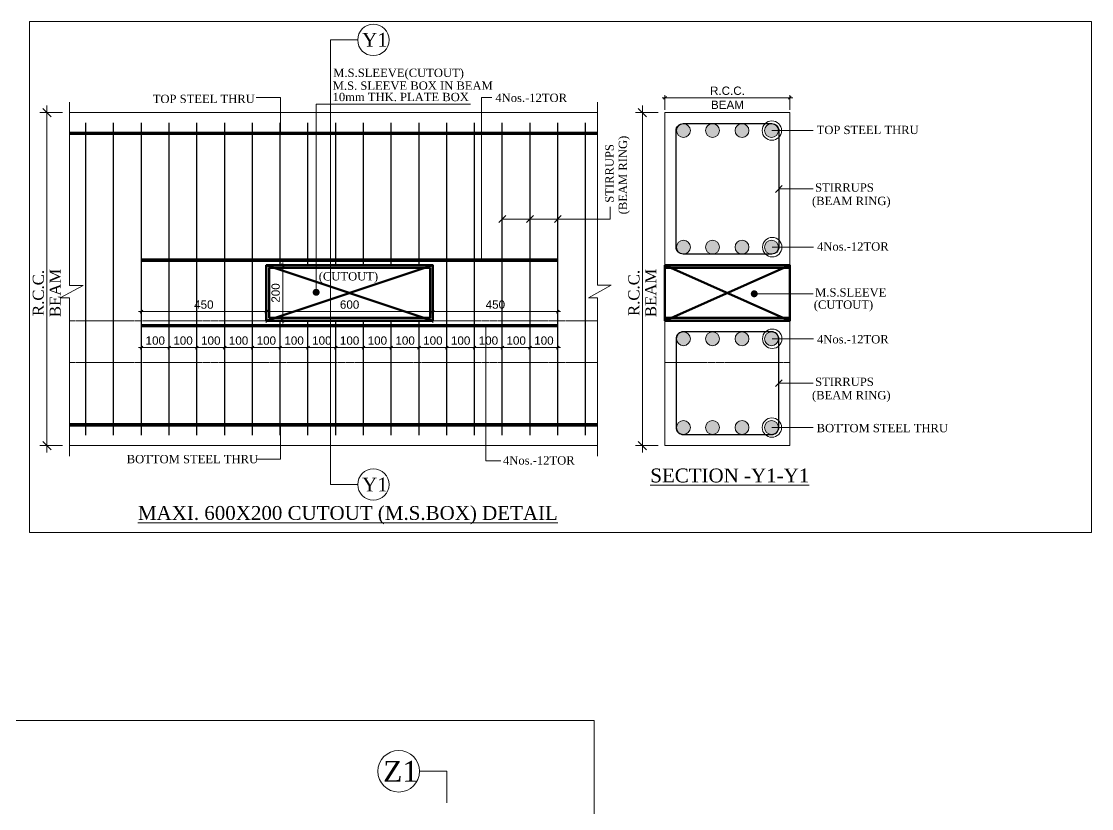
# Model space of a CAD drawing. Header units: millimetres. Extents: x 9781889 to 10654170, y -7852491 to -7608561.
# Drawn here: x 9910823 to 9914678, y -7817889 to -7815053 of the extents above; entities that cross this region are included whole.
import ezdxf
from ezdxf.enums import TextEntityAlignment as Align

# ---------------------------------------------------------------- set-up
doc = ezdxf.new("R2010")
doc.units = ezdxf.units.MM
doc.header["$LTSCALE"] = 10
doc.header["$PDMODE"] = 3
doc.linetypes.add('HIDDEN', pattern=[0.375, 0.25, -0.125])
for name, color, linetype, lineweight in [('S-CUT OUT LINE', 9, 'Continuous', 0), ('S-DIM L.S.', 7, 'Continuous', 0), ('S-L.S.SLAB LINE', 252, 'HIDDEN', 0), ('S-L.S.STEEL', 1, 'Continuous', 9), ('S-SECTION', 5, 'Continuous', 0), ('S-SECTION MARK', 7, 'Continuous', 0), ('S-SECTION MARK 1', 1, 'Continuous', 0), ('S-SHEET', 251, 'Continuous', 0), ('S-STEEL', 1, 'Continuous', 15), ('S-TEXT', 7, 'Continuous', 0), ('S-TEXT TITLE', 1, 'Continuous', 0)]:
    doc.layers.add(name, color=color, linetype=linetype, lineweight=lineweight)
doc.styles.add('135', font='arial.ttf', dxfattribs={"width": 0.8, "height": 135})
doc.styles.get("Standard").update_dxf_attribs({"font": 'arial.ttf'})
doc.styles.add('TEXT', font='times.ttf')
doc.dimstyles.new('75', dxfattribs={"dimtxt": 135, "dimasz": 90, "dimexe": 0.1, "dimexo": 0.03, "dimgap": 0.09, "dimtad": 1, "dimdec": 0, "dimzin": 0, "dimdsep": 46, "dimtxsty": '135', "dimblk": 'ARCHTICK', "dimcen": 0.09, "dimclrd": 256, "dimclre": 256, "dimclrt": 256, "dimadec": 0, "dimazin": 0, "dimtfac": 1, "dimtdec": 0, "dimtofl": 0, "dimtmove": 1, "dimatfit": 3, "dimldrblk": 'DOTSMALL', "dimfxl": 1, "dimtolj": 1, "dimtzin": 0, "dimlwd": -1, "dimlwe": -1, "dimarcsym": 0})
doc.dimstyles.new('SETU_1', dxfattribs={"dimtxt": 200, "dimasz": 150, "dimexe": 100, "dimexo": 50, "dimgap": 35, "dimtad": 1, "dimdec": 0, "dimzin": 0, "dimdsep": 46, "dimtxsty": 'Standard', "dimblk": 'OBLIQUE', "dimcen": 150, "dimdle": 25, "dimclrd": 256, "dimclre": 7, "dimclrt": 256, "dimadec": 0, "dimazin": 0, "dimtfac": 1, "dimtdec": 0, "dimtofl": 0, "dimtmove": 1, "dimatfit": 3, "dimfxl": 1, "dimtolj": 1, "dimtzin": 0, "dimlwd": -1, "dimlwe": 5, "dimarcsym": 1})

# ---------------------------------------------------------------- blocks, each defined once
blk = doc.blocks.new('_Oblique')
at = {"color": 0, "linetype": 'ByBlock', "lineweight": -2}
blk.add_line((-0.5, -0.5), (0.5, 0.5), dxfattribs=at)
blk = doc.blocks.new('*D1697')
at = {"layer": 'Defpoints', "color": 0, "transparency": 16777216}
for p in [(9910995.5, -7815381.2), (9910914.3, -7816581.2), (9910995.5, -7816581.2)]:
    blk.add_point(p, dxfattribs=at)
at = {"layer": 'S-DIM L.S.', "color": 7, "transparency": 16777216}
blk.add_line((9910914.3, -7815356.2), (9910914.3, -7816606.2), dxfattribs=at)
at = {"layer": 'S-DIM L.S.', "color": 7, "lineweight": 5, "transparency": 16777216}
for p, q in [((9910970.5, -7815381.2), (9910889.3, -7815381.2)), ((9910970.5, -7816581.2), (9910889.3, -7816581.2))]:
    blk.add_line(p, q, dxfattribs=at)
at = {"layer": 'S-DIM L.S.', "color": 7, "transparency": 16777216, "xscale": 30, "yscale": 30, "zscale": 30}
for p, rotation in [((9910914.3, -7815381.2), 90), ((9910914.3, -7816581.2), 270)]:
    blk.add_blockref('_Oblique', p, dxfattribs=dict(at, rotation=rotation))
at = {"layer": 'S-DIM L.S.', "color": 7, "transparency": 16777216, "char_height": 40, "attachment_point": 5, "rotation": 90, "style": 'TEXT'}
for s, insert in [('\\A1;R.C.C.', (9910883.8, -7816031.2)), ('\\A1;BEAM', (9910944.3, -7816031.2))]:
    blk.add_mtext(s, dxfattribs=dict(at, insert=insert))
blk = doc.blocks.new('_ArchTick')
at = {"color": 0, "linetype": 'ByBlock', "const_width": 0.15}
blk.add_lwpolyline([(-0.5, -0.5), (0.5, 0.5)], dxfattribs=at)
blk = doc.blocks.new('*D1698')
at = {"layer": 'Defpoints', "color": 0, "ltscale": 50, "transparency": 16777216}
for p in [(9911254.8, -7816098.6), (9911254.8, -7816149.4), (9911704.8, -7816149.4)]:
    blk.add_point(p, dxfattribs=at)
at = {"layer": 'S-DIM L.S.', "color": 7, "lineweight": 5, "ltscale": 50, "transparency": 16777216}
for p, q in [((9911254.8, -7816139.4), (9911254.8, -7816088.6)), ((9911704.8, -7816139.4), (9911704.8, -7816088.6))]:
    blk.add_line(p, q, dxfattribs=at)
at = {"layer": 'S-DIM L.S.', "color": 7, "ltscale": 50, "transparency": 16777216}
blk.add_line((9911714.8, -7816098.6), (9911244.8, -7816098.6), dxfattribs=at)
at = {"layer": 'S-DIM L.S.', "color": 7, "ltscale": 50, "transparency": 16777216, "xscale": 10, "yscale": 10, "zscale": 10, "rotation": 180}
blk.add_blockref('_Oblique', (9911254.8, -7816098.6), dxfattribs=at)
at = {"layer": 'S-DIM L.S.', "color": 7, "ltscale": 50, "transparency": 16777216, "xscale": 10, "yscale": 10, "zscale": 10}
blk.add_blockref('_Oblique', (9911704.8, -7816098.6), dxfattribs=at)
at = {"layer": 'S-DIM L.S.', "ltscale": 50, "transparency": 16777216, "insert": (9911479.8, -7816073.2), "char_height": 30, "attachment_point": 5}
blk.add_mtext('\\A1;450', dxfattribs=at)
blk = doc.blocks.new('*D1699')
at = {"layer": 'Defpoints', "color": 0, "ltscale": 50, "transparency": 16777216}
for p in [(9911704.8, -7816098.6), (9911704.8, -7816149.4), (9912304.8, -7816149.4)]:
    blk.add_point(p, dxfattribs=at)
at = {"layer": 'S-DIM L.S.', "color": 7, "lineweight": 5, "ltscale": 50, "transparency": 16777216}
for p, q in [((9911704.8, -7816139.4), (9911704.8, -7816088.6)), ((9912304.8, -7816139.4), (9912304.8, -7816088.6))]:
    blk.add_line(p, q, dxfattribs=at)
at = {"layer": 'S-DIM L.S.', "color": 7, "ltscale": 50, "transparency": 16777216}
blk.add_line((9912314.8, -7816098.6), (9911694.8, -7816098.6), dxfattribs=at)
at = {"layer": 'S-DIM L.S.', "color": 7, "ltscale": 50, "transparency": 16777216, "xscale": 10, "yscale": 10, "zscale": 10, "rotation": 180}
blk.add_blockref('_Oblique', (9911704.8, -7816098.6), dxfattribs=at)
at = {"layer": 'S-DIM L.S.', "color": 7, "ltscale": 50, "transparency": 16777216, "xscale": 10, "yscale": 10, "zscale": 10}
blk.add_blockref('_Oblique', (9912304.8, -7816098.6), dxfattribs=at)
at = {"layer": 'S-DIM L.S.', "ltscale": 50, "transparency": 16777216, "insert": (9912004.8, -7816073.2), "char_height": 30, "attachment_point": 5}
blk.add_mtext('\\A1;600', dxfattribs=at)
blk = doc.blocks.new('*D1700')
at = {"layer": 'Defpoints', "color": 0, "ltscale": 50, "transparency": 16777216}
for p in [(9912304.8, -7816098.6), (9912304.8, -7816149.4), (9912754.8, -7816149.4)]:
    blk.add_point(p, dxfattribs=at)
at = {"layer": 'S-DIM L.S.', "color": 7, "lineweight": 5, "ltscale": 50, "transparency": 16777216}
for p, q in [((9912304.8, -7816139.4), (9912304.8, -7816088.6)), ((9912754.8, -7816139.4), (9912754.8, -7816088.6))]:
    blk.add_line(p, q, dxfattribs=at)
at = {"layer": 'S-DIM L.S.', "color": 7, "ltscale": 50, "transparency": 16777216}
blk.add_line((9912764.8, -7816098.6), (9912294.8, -7816098.6), dxfattribs=at)
at = {"layer": 'S-DIM L.S.', "color": 7, "ltscale": 50, "transparency": 16777216, "xscale": 10, "yscale": 10, "zscale": 10, "rotation": 180}
blk.add_blockref('_Oblique', (9912304.8, -7816098.6), dxfattribs=at)
at = {"layer": 'S-DIM L.S.', "color": 7, "ltscale": 50, "transparency": 16777216, "xscale": 10, "yscale": 10, "zscale": 10}
blk.add_blockref('_Oblique', (9912754.8, -7816098.6), dxfattribs=at)
at = {"layer": 'S-DIM L.S.', "ltscale": 50, "transparency": 16777216, "insert": (9912529.8, -7816073.2), "char_height": 30, "attachment_point": 5}
blk.add_mtext('\\A1;450', dxfattribs=at)
blk = doc.blocks.new('*D1701')
at = {"layer": 'Defpoints', "color": 0, "ltscale": 50, "transparency": 16777216}
for p in [(9911763.7, -7815931.2), (9911763.7, -7816131.2), (9911763.7, -7816131.2)]:
    blk.add_point(p, dxfattribs=at)
at = {"layer": 'S-DIM L.S.', "color": 7, "ltscale": 50, "transparency": 16777216}
blk.add_line((9911763.7, -7815921.2), (9911763.7, -7816141.2), dxfattribs=at)
at = {"layer": 'S-DIM L.S.', "color": 7, "ltscale": 50, "transparency": 16777216, "xscale": 10, "yscale": 10, "zscale": 10}
for p, rotation in [((9911763.7, -7815931.2), 90), ((9911763.7, -7816131.2), 270)]:
    blk.add_blockref('_Oblique', p, dxfattribs=dict(at, rotation=rotation))
at = {"layer": 'S-DIM L.S.', "ltscale": 50, "transparency": 16777216, "insert": (9911738.4, -7816031.2), "char_height": 30, "attachment_point": 5, "rotation": 90}
blk.add_mtext('\\A1;200', dxfattribs=at)
blk = doc.blocks.new('*D1702')
at = {"layer": 'Defpoints', "color": 0, "ltscale": 50, "transparency": 16777216}
for p in [(9911254.8, -7816228.2), (9911354.8, -7816228.2), (9911354.8, -7816228.2)]:
    blk.add_point(p, dxfattribs=at)
at = {"layer": 'S-DIM L.S.', "color": 7, "ltscale": 50, "transparency": 16777216}
blk.add_line((9911244.8, -7816228.2), (9911364.8, -7816228.2), dxfattribs=at)
at = {"layer": 'S-DIM L.S.', "color": 7, "ltscale": 50, "transparency": 16777216, "xscale": 10, "yscale": 10, "zscale": 10, "rotation": 180}
blk.add_blockref('_Oblique', (9911254.8, -7816228.2), dxfattribs=at)
at = {"layer": 'S-DIM L.S.', "color": 7, "ltscale": 50, "transparency": 16777216, "xscale": 10, "yscale": 10, "zscale": 10}
blk.add_blockref('_Oblique', (9911354.8, -7816228.2), dxfattribs=at)
at = {"layer": 'S-DIM L.S.', "ltscale": 50, "transparency": 16777216, "insert": (9911304.8, -7816202.9), "char_height": 30, "attachment_point": 5}
blk.add_mtext('\\A1;100', dxfattribs=at)
blk = doc.blocks.new('*D1703')
at = {"layer": 'Defpoints', "color": 0, "ltscale": 50, "transparency": 16777216}
for p in [(9911354.8, -7816228.2), (9911454.8, -7816228.2), (9911454.8, -7816228.2)]:
    blk.add_point(p, dxfattribs=at)
at = {"layer": 'S-DIM L.S.', "color": 7, "ltscale": 50, "transparency": 16777216}
blk.add_line((9911344.8, -7816228.2), (9911464.8, -7816228.2), dxfattribs=at)
at = {"layer": 'S-DIM L.S.', "color": 7, "ltscale": 50, "transparency": 16777216, "xscale": 10, "yscale": 10, "zscale": 10, "rotation": 180}
blk.add_blockref('_Oblique', (9911354.8, -7816228.2), dxfattribs=at)
at = {"layer": 'S-DIM L.S.', "color": 7, "ltscale": 50, "transparency": 16777216, "xscale": 10, "yscale": 10, "zscale": 10}
blk.add_blockref('_Oblique', (9911454.8, -7816228.2), dxfattribs=at)
at = {"layer": 'S-DIM L.S.', "ltscale": 50, "transparency": 16777216, "insert": (9911404.8, -7816202.9), "char_height": 30, "attachment_point": 5}
blk.add_mtext('\\A1;100', dxfattribs=at)
blk = doc.blocks.new('*D1704')
at = {"layer": 'Defpoints', "color": 0, "ltscale": 50, "transparency": 16777216}
for p in [(9911454.8, -7816228.2), (9911554.8, -7816228.2), (9911554.8, -7816228.2)]:
    blk.add_point(p, dxfattribs=at)
at = {"layer": 'S-DIM L.S.', "color": 7, "ltscale": 50, "transparency": 16777216}
blk.add_line((9911444.8, -7816228.2), (9911564.8, -7816228.2), dxfattribs=at)
at = {"layer": 'S-DIM L.S.', "color": 7, "ltscale": 50, "transparency": 16777216, "xscale": 10, "yscale": 10, "zscale": 10, "rotation": 180}
blk.add_blockref('_Oblique', (9911454.8, -7816228.2), dxfattribs=at)
at = {"layer": 'S-DIM L.S.', "color": 7, "ltscale": 50, "transparency": 16777216, "xscale": 10, "yscale": 10, "zscale": 10}
blk.add_blockref('_Oblique', (9911554.8, -7816228.2), dxfattribs=at)
at = {"layer": 'S-DIM L.S.', "ltscale": 50, "transparency": 16777216, "insert": (9911504.8, -7816202.9), "char_height": 30, "attachment_point": 5}
blk.add_mtext('\\A1;100', dxfattribs=at)
blk = doc.blocks.new('*D1705')
at = {"layer": 'Defpoints', "color": 0, "ltscale": 50, "transparency": 16777216}
for p in [(9911554.8, -7816228.2), (9911654.8, -7816228.2), (9911654.8, -7816228.2)]:
    blk.add_point(p, dxfattribs=at)
at = {"layer": 'S-DIM L.S.', "color": 7, "ltscale": 50, "transparency": 16777216}
blk.add_line((9911544.8, -7816228.2), (9911664.8, -7816228.2), dxfattribs=at)
at = {"layer": 'S-DIM L.S.', "color": 7, "ltscale": 50, "transparency": 16777216, "xscale": 10, "yscale": 10, "zscale": 10, "rotation": 180}
blk.add_blockref('_Oblique', (9911554.8, -7816228.2), dxfattribs=at)
at = {"layer": 'S-DIM L.S.', "color": 7, "ltscale": 50, "transparency": 16777216, "xscale": 10, "yscale": 10, "zscale": 10}
blk.add_blockref('_Oblique', (9911654.8, -7816228.2), dxfattribs=at)
at = {"layer": 'S-DIM L.S.', "ltscale": 50, "transparency": 16777216, "insert": (9911604.8, -7816202.9), "char_height": 30, "attachment_point": 5}
blk.add_mtext('\\A1;100', dxfattribs=at)
blk = doc.blocks.new('*D1706')
at = {"layer": 'Defpoints', "color": 0, "ltscale": 50, "transparency": 16777216}
for p in [(9911654.8, -7816228.2), (9911754.8, -7816228.2), (9911754.8, -7816228.2)]:
    blk.add_point(p, dxfattribs=at)
at = {"layer": 'S-DIM L.S.', "color": 7, "ltscale": 50, "transparency": 16777216}
blk.add_line((9911644.8, -7816228.2), (9911764.8, -7816228.2), dxfattribs=at)
at = {"layer": 'S-DIM L.S.', "color": 7, "ltscale": 50, "transparency": 16777216, "xscale": 10, "yscale": 10, "zscale": 10, "rotation": 180}
blk.add_blockref('_Oblique', (9911654.8, -7816228.2), dxfattribs=at)
at = {"layer": 'S-DIM L.S.', "color": 7, "ltscale": 50, "transparency": 16777216, "xscale": 10, "yscale": 10, "zscale": 10}
blk.add_blockref('_Oblique', (9911754.8, -7816228.2), dxfattribs=at)
at = {"layer": 'S-DIM L.S.', "ltscale": 50, "transparency": 16777216, "insert": (9911704.8, -7816202.9), "char_height": 30, "attachment_point": 5}
blk.add_mtext('\\A1;100', dxfattribs=at)
blk = doc.blocks.new('*D1707')
at = {"layer": 'Defpoints', "color": 0, "ltscale": 50, "transparency": 16777216}
for p in [(9911754.8, -7816228.2), (9911854.8, -7816228.2), (9911854.8, -7816228.2)]:
    blk.add_point(p, dxfattribs=at)
at = {"layer": 'S-DIM L.S.', "color": 7, "ltscale": 50, "transparency": 16777216}
blk.add_line((9911744.8, -7816228.2), (9911864.8, -7816228.2), dxfattribs=at)
at = {"layer": 'S-DIM L.S.', "color": 7, "ltscale": 50, "transparency": 16777216, "xscale": 10, "yscale": 10, "zscale": 10, "rotation": 180}
blk.add_blockref('_Oblique', (9911754.8, -7816228.2), dxfattribs=at)
at = {"layer": 'S-DIM L.S.', "color": 7, "ltscale": 50, "transparency": 16777216, "xscale": 10, "yscale": 10, "zscale": 10}
blk.add_blockref('_Oblique', (9911854.8, -7816228.2), dxfattribs=at)
at = {"layer": 'S-DIM L.S.', "ltscale": 50, "transparency": 16777216, "insert": (9911804.8, -7816202.9), "char_height": 30, "attachment_point": 5}
blk.add_mtext('\\A1;100', dxfattribs=at)
blk = doc.blocks.new('*D1708')
at = {"layer": 'Defpoints', "color": 0, "ltscale": 50, "transparency": 16777216}
for p in [(9911854.8, -7816228.2), (9911954.8, -7816228.2), (9911954.8, -7816228.2)]:
    blk.add_point(p, dxfattribs=at)
at = {"layer": 'S-DIM L.S.', "color": 7, "ltscale": 50, "transparency": 16777216}
blk.add_line((9911844.8, -7816228.2), (9911964.8, -7816228.2), dxfattribs=at)
at = {"layer": 'S-DIM L.S.', "color": 7, "ltscale": 50, "transparency": 16777216, "xscale": 10, "yscale": 10, "zscale": 10, "rotation": 180}
blk.add_blockref('_Oblique', (9911854.8, -7816228.2), dxfattribs=at)
at = {"layer": 'S-DIM L.S.', "color": 7, "ltscale": 50, "transparency": 16777216, "xscale": 10, "yscale": 10, "zscale": 10}
blk.add_blockref('_Oblique', (9911954.8, -7816228.2), dxfattribs=at)
at = {"layer": 'S-DIM L.S.', "ltscale": 50, "transparency": 16777216, "insert": (9911904.8, -7816202.9), "char_height": 30, "attachment_point": 5}
blk.add_mtext('\\A1;100', dxfattribs=at)
blk = doc.blocks.new('*D1709')
at = {"layer": 'Defpoints', "color": 0, "ltscale": 50, "transparency": 16777216}
for p in [(9911954.8, -7816228.2), (9912054.8, -7816228.2), (9912054.8, -7816228.2)]:
    blk.add_point(p, dxfattribs=at)
at = {"layer": 'S-DIM L.S.', "color": 7, "ltscale": 50, "transparency": 16777216}
blk.add_line((9911944.8, -7816228.2), (9912064.8, -7816228.2), dxfattribs=at)
at = {"layer": 'S-DIM L.S.', "color": 7, "ltscale": 50, "transparency": 16777216, "xscale": 10, "yscale": 10, "zscale": 10, "rotation": 180}
blk.add_blockref('_Oblique', (9911954.8, -7816228.2), dxfattribs=at)
at = {"layer": 'S-DIM L.S.', "color": 7, "ltscale": 50, "transparency": 16777216, "xscale": 10, "yscale": 10, "zscale": 10}
blk.add_blockref('_Oblique', (9912054.8, -7816228.2), dxfattribs=at)
at = {"layer": 'S-DIM L.S.', "ltscale": 50, "transparency": 16777216, "insert": (9912004.8, -7816202.9), "char_height": 30, "attachment_point": 5}
blk.add_mtext('\\A1;100', dxfattribs=at)
blk = doc.blocks.new('*D1710')
at = {"layer": 'Defpoints', "color": 0, "ltscale": 50, "transparency": 16777216}
for p in [(9912054.8, -7816228.2), (9912154.8, -7816228.2), (9912154.8, -7816228.2)]:
    blk.add_point(p, dxfattribs=at)
at = {"layer": 'S-DIM L.S.', "color": 7, "ltscale": 50, "transparency": 16777216}
blk.add_line((9912044.8, -7816228.2), (9912164.8, -7816228.2), dxfattribs=at)
at = {"layer": 'S-DIM L.S.', "color": 7, "ltscale": 50, "transparency": 16777216, "xscale": 10, "yscale": 10, "zscale": 10, "rotation": 180}
blk.add_blockref('_Oblique', (9912054.8, -7816228.2), dxfattribs=at)
at = {"layer": 'S-DIM L.S.', "color": 7, "ltscale": 50, "transparency": 16777216, "xscale": 10, "yscale": 10, "zscale": 10}
blk.add_blockref('_Oblique', (9912154.8, -7816228.2), dxfattribs=at)
at = {"layer": 'S-DIM L.S.', "ltscale": 50, "transparency": 16777216, "insert": (9912104.8, -7816202.9), "char_height": 30, "attachment_point": 5}
blk.add_mtext('\\A1;100', dxfattribs=at)
blk = doc.blocks.new('*D1711')
at = {"layer": 'Defpoints', "color": 0, "ltscale": 50, "transparency": 16777216}
for p in [(9912154.8, -7816228.2), (9912254.8, -7816228.2), (9912254.8, -7816228.2)]:
    blk.add_point(p, dxfattribs=at)
at = {"layer": 'S-DIM L.S.', "color": 7, "ltscale": 50, "transparency": 16777216}
blk.add_line((9912144.8, -7816228.2), (9912264.8, -7816228.2), dxfattribs=at)
at = {"layer": 'S-DIM L.S.', "color": 7, "ltscale": 50, "transparency": 16777216, "xscale": 10, "yscale": 10, "zscale": 10, "rotation": 180}
blk.add_blockref('_Oblique', (9912154.8, -7816228.2), dxfattribs=at)
at = {"layer": 'S-DIM L.S.', "color": 7, "ltscale": 50, "transparency": 16777216, "xscale": 10, "yscale": 10, "zscale": 10}
blk.add_blockref('_Oblique', (9912254.8, -7816228.2), dxfattribs=at)
at = {"layer": 'S-DIM L.S.', "ltscale": 50, "transparency": 16777216, "insert": (9912204.8, -7816202.9), "char_height": 30, "attachment_point": 5}
blk.add_mtext('\\A1;100', dxfattribs=at)
blk = doc.blocks.new('*D1712')
at = {"layer": 'Defpoints', "color": 0, "ltscale": 50, "transparency": 16777216}
for p in [(9912254.8, -7816228.2), (9912354.8, -7816228.2), (9912354.8, -7816228.2)]:
    blk.add_point(p, dxfattribs=at)
at = {"layer": 'S-DIM L.S.', "color": 7, "ltscale": 50, "transparency": 16777216}
blk.add_line((9912244.8, -7816228.2), (9912364.8, -7816228.2), dxfattribs=at)
at = {"layer": 'S-DIM L.S.', "color": 7, "ltscale": 50, "transparency": 16777216, "xscale": 10, "yscale": 10, "zscale": 10, "rotation": 180}
blk.add_blockref('_Oblique', (9912254.8, -7816228.2), dxfattribs=at)
at = {"layer": 'S-DIM L.S.', "color": 7, "ltscale": 50, "transparency": 16777216, "xscale": 10, "yscale": 10, "zscale": 10}
blk.add_blockref('_Oblique', (9912354.8, -7816228.2), dxfattribs=at)
at = {"layer": 'S-DIM L.S.', "ltscale": 50, "transparency": 16777216, "insert": (9912304.8, -7816202.9), "char_height": 30, "attachment_point": 5}
blk.add_mtext('\\A1;100', dxfattribs=at)
blk = doc.blocks.new('*D1713')
at = {"layer": 'Defpoints', "color": 0, "ltscale": 50, "transparency": 16777216}
for p in [(9912354.8, -7816228.2), (9912454.8, -7816228.2), (9912454.8, -7816228.2)]:
    blk.add_point(p, dxfattribs=at)
at = {"layer": 'S-DIM L.S.', "color": 7, "ltscale": 50, "transparency": 16777216}
blk.add_line((9912344.8, -7816228.2), (9912464.8, -7816228.2), dxfattribs=at)
at = {"layer": 'S-DIM L.S.', "color": 7, "ltscale": 50, "transparency": 16777216, "xscale": 10, "yscale": 10, "zscale": 10, "rotation": 180}
blk.add_blockref('_Oblique', (9912354.8, -7816228.2), dxfattribs=at)
at = {"layer": 'S-DIM L.S.', "color": 7, "ltscale": 50, "transparency": 16777216, "xscale": 10, "yscale": 10, "zscale": 10}
blk.add_blockref('_Oblique', (9912454.8, -7816228.2), dxfattribs=at)
at = {"layer": 'S-DIM L.S.', "ltscale": 50, "transparency": 16777216, "insert": (9912404.8, -7816202.9), "char_height": 30, "attachment_point": 5}
blk.add_mtext('\\A1;100', dxfattribs=at)
blk = doc.blocks.new('*D1714')
at = {"layer": 'Defpoints', "color": 0, "ltscale": 50, "transparency": 16777216}
for p in [(9912454.8, -7816228.2), (9912554.8, -7816228.2), (9912554.8, -7816228.2)]:
    blk.add_point(p, dxfattribs=at)
at = {"layer": 'S-DIM L.S.', "color": 7, "ltscale": 50, "transparency": 16777216}
blk.add_line((9912444.8, -7816228.2), (9912564.8, -7816228.2), dxfattribs=at)
at = {"layer": 'S-DIM L.S.', "color": 7, "ltscale": 50, "transparency": 16777216, "xscale": 10, "yscale": 10, "zscale": 10, "rotation": 180}
blk.add_blockref('_Oblique', (9912454.8, -7816228.2), dxfattribs=at)
at = {"layer": 'S-DIM L.S.', "color": 7, "ltscale": 50, "transparency": 16777216, "xscale": 10, "yscale": 10, "zscale": 10}
blk.add_blockref('_Oblique', (9912554.8, -7816228.2), dxfattribs=at)
at = {"layer": 'S-DIM L.S.', "ltscale": 50, "transparency": 16777216, "insert": (9912504.8, -7816202.9), "char_height": 30, "attachment_point": 5}
blk.add_mtext('\\A1;100', dxfattribs=at)
blk = doc.blocks.new('*D1715')
at = {"layer": 'Defpoints', "color": 0, "ltscale": 50, "transparency": 16777216}
for p in [(9912554.8, -7816228.2), (9912654.8, -7816228.2), (9912654.8, -7816228.2)]:
    blk.add_point(p, dxfattribs=at)
at = {"layer": 'S-DIM L.S.', "color": 7, "ltscale": 50, "transparency": 16777216}
blk.add_line((9912544.8, -7816228.2), (9912664.8, -7816228.2), dxfattribs=at)
at = {"layer": 'S-DIM L.S.', "color": 7, "ltscale": 50, "transparency": 16777216, "xscale": 10, "yscale": 10, "zscale": 10, "rotation": 180}
blk.add_blockref('_Oblique', (9912554.8, -7816228.2), dxfattribs=at)
at = {"layer": 'S-DIM L.S.', "color": 7, "ltscale": 50, "transparency": 16777216, "xscale": 10, "yscale": 10, "zscale": 10}
blk.add_blockref('_Oblique', (9912654.8, -7816228.2), dxfattribs=at)
at = {"layer": 'S-DIM L.S.', "ltscale": 50, "transparency": 16777216, "insert": (9912604.8, -7816202.9), "char_height": 30, "attachment_point": 5}
blk.add_mtext('\\A1;100', dxfattribs=at)
blk = doc.blocks.new('*D1716')
at = {"layer": 'Defpoints', "color": 0, "ltscale": 50, "transparency": 16777216}
for p in [(9912654.8, -7816228.2), (9912754.8, -7816228.2), (9912754.8, -7816228.2)]:
    blk.add_point(p, dxfattribs=at)
at = {"layer": 'S-DIM L.S.', "color": 7, "ltscale": 50, "transparency": 16777216}
blk.add_line((9912644.8, -7816228.2), (9912764.8, -7816228.2), dxfattribs=at)
at = {"layer": 'S-DIM L.S.', "color": 7, "ltscale": 50, "transparency": 16777216, "xscale": 10, "yscale": 10, "zscale": 10, "rotation": 180}
blk.add_blockref('_Oblique', (9912654.8, -7816228.2), dxfattribs=at)
at = {"layer": 'S-DIM L.S.', "color": 7, "ltscale": 50, "transparency": 16777216, "xscale": 10, "yscale": 10, "zscale": 10}
blk.add_blockref('_Oblique', (9912754.8, -7816228.2), dxfattribs=at)
at = {"layer": 'S-DIM L.S.', "ltscale": 50, "transparency": 16777216, "insert": (9912704.8, -7816202.9), "char_height": 30, "attachment_point": 5}
blk.add_mtext('\\A1;100', dxfattribs=at)
blk = doc.blocks.new('*D1718')
at = {"layer": 'Defpoints', "color": 0, "ltscale": 50, "transparency": 16777216}
for p in [(9913590.9, -7815328.2), (9913140.9, -7815381.2), (9913590.9, -7815381.2)]:
    blk.add_point(p, dxfattribs=at)
at = {"layer": 'S-DIM L.S.', "color": 7, "lineweight": 5, "ltscale": 50, "transparency": 16777216}
for p, q in [((9913140.9, -7815371.2), (9913140.9, -7815318.2)), ((9913590.9, -7815371.2), (9913590.9, -7815318.2))]:
    blk.add_line(p, q, dxfattribs=at)
at = {"layer": 'S-DIM L.S.', "color": 7, "ltscale": 50, "transparency": 16777216}
blk.add_line((9913130.9, -7815328.2), (9913600.9, -7815328.2), dxfattribs=at)
at = {"layer": 'S-DIM L.S.', "color": 7, "ltscale": 50, "transparency": 16777216, "xscale": 10, "yscale": 10, "zscale": 10, "rotation": 180}
blk.add_blockref('_Oblique', (9913140.9, -7815328.2), dxfattribs=at)
at = {"layer": 'S-DIM L.S.', "color": 7, "ltscale": 50, "transparency": 16777216, "xscale": 10, "yscale": 10, "zscale": 10}
blk.add_blockref('_Oblique', (9913590.9, -7815328.2), dxfattribs=at)
at = {"layer": 'S-DIM L.S.', "ltscale": 50, "transparency": 16777216, "char_height": 30, "attachment_point": 5}
for s, insert in [('\\A1;R.C.C.', (9913365.9, -7815302.7)), ('\\A1;BEAM', (9913365.9, -7815353.2))]:
    blk.add_mtext(s, dxfattribs=dict(at, insert=insert))
blk = doc.blocks.new('*D1719')
at = {"layer": 'Defpoints', "color": 0, "transparency": 16777216}
for p in [(9913140.9, -7815381.2), (9913059.7, -7816581.2), (9913140.9, -7816581.2)]:
    blk.add_point(p, dxfattribs=at)
at = {"layer": 'S-DIM L.S.', "color": 7, "transparency": 16777216}
blk.add_line((9913059.7, -7815356.2), (9913059.7, -7816606.2), dxfattribs=at)
at = {"layer": 'S-DIM L.S.', "color": 7, "lineweight": 5, "transparency": 16777216}
for p, q in [((9913115.9, -7815381.2), (9913034.7, -7815381.2)), ((9913115.9, -7816581.2), (9913034.7, -7816581.2))]:
    blk.add_line(p, q, dxfattribs=at)
at = {"layer": 'S-DIM L.S.', "color": 7, "transparency": 16777216, "xscale": 30, "yscale": 30, "zscale": 30}
for p, rotation in [((9913059.7, -7815381.2), 90), ((9913059.7, -7816581.2), 270)]:
    blk.add_blockref('_Oblique', p, dxfattribs=dict(at, rotation=rotation))
at = {"layer": 'S-DIM L.S.', "color": 7, "transparency": 16777216, "char_height": 40, "attachment_point": 5, "rotation": 90, "style": 'TEXT'}
for s, insert in [('\\A1;R.C.C.', (9913029.2, -7816031.2)), ('\\A1;BEAM', (9913089.7, -7816031.2))]:
    blk.add_mtext(s, dxfattribs=dict(at, insert=insert))

msp = doc.modelspace()

# ---------------------------------------------------------------- hatches: boundary and pattern name
at = {"layer": 'S-L.S.STEEL', "true_color": 0x00c230}
h = msp.add_hatch(color=102, dxfattribs=at)
edge = h.paths.add_edge_path()
edge.add_arc((9913207.2, -7815866.2), 25, -360, 0, ccw=False)
h = msp.add_hatch(color=102, dxfattribs=at)
edge = h.paths.add_edge_path()
edge.add_arc((9913312.1, -7815866.2), 25, 180, 540)
h = msp.add_hatch(color=102, dxfattribs=at)
edge = h.paths.add_edge_path()
edge.add_arc((9913418.3, -7815866.2), 25, 180, 540)
h = msp.add_hatch(color=102, dxfattribs=at)
edge = h.paths.add_edge_path()
edge.add_arc((9913524.6, -7815866.2), 25, 180, 540)
h = msp.add_hatch(color=102, dxfattribs=at)
edge = h.paths.add_edge_path()
edge.add_arc((9913207.2, -7816196.2), 25, 360, 720)
h = msp.add_hatch(color=102, dxfattribs=at)
edge = h.paths.add_edge_path()
edge.add_arc((9913312.1, -7816196.2), 25, -180, 180, ccw=False)
h = msp.add_hatch(color=102, dxfattribs=at)
edge = h.paths.add_edge_path()
edge.add_arc((9913418.3, -7816196.2), 25, -180, 180, ccw=False)
h = msp.add_hatch(color=102, dxfattribs=at)
edge = h.paths.add_edge_path()
edge.add_arc((9913524.6, -7816196.2), 25, -180, 180, ccw=False)
at = {"layer": 'S-STEEL'}
h = msp.add_hatch(color=256, dxfattribs=at)
edge = h.paths.add_edge_path()
edge.add_arc((9913207.2, -7815446.2), 25, 360, 720)
h = msp.add_hatch(color=256, dxfattribs=at)
edge = h.paths.add_edge_path()
edge.add_arc((9913312.1, -7815446.2), 25, -180, 180, ccw=False)
h = msp.add_hatch(color=256, dxfattribs=at)
edge = h.paths.add_edge_path()
edge.add_arc((9913418.3, -7815446.2), 25, -180, 180, ccw=False)
h = msp.add_hatch(color=256, dxfattribs=at)
edge = h.paths.add_edge_path()
edge.add_arc((9913524.6, -7815446.2), 25, -180, 180, ccw=False)
at = {"layer": 'S-STEEL', "lineweight": 60, "true_color": 0xbe4423}
h = msp.add_hatch(color=22, dxfattribs=at)
h.dxf.hatch_style = 1
h.paths.add_polyline_path([(9911714.8, -7816121.2), (9912294.8, -7816121.2), (9912294.8, -7815941.2), (9911714.8, -7815941.2)], flags=16)
h.paths.add_polyline_path([(9911704.8, -7816131.2), (9912304.8, -7816131.2), (9912304.8, -7815931.2), (9911704.8, -7815931.2)])
h = msp.add_hatch(color=22, dxfattribs=at)
h.dxf.hatch_style = 1
h.paths.add_polyline_path([(9913590.9, -7815931.2), (9913140.9, -7815931.2), (9913140.9, -7815941.2), (9913590.9, -7815941.2)])
h = msp.add_hatch(color=22, dxfattribs=at)
h.dxf.hatch_style = 1
h.paths.add_polyline_path([(9913590.9, -7816131.2), (9913140.9, -7816131.2), (9913140.9, -7816121.2), (9913590.9, -7816121.2)])
at = {"layer": 'S-STEEL'}
h = msp.add_hatch(color=256, dxfattribs=at)
edge = h.paths.add_edge_path()
edge.add_arc((9913207.2, -7816516.2), 25, -360, 0, ccw=False)
h = msp.add_hatch(color=256, dxfattribs=at)
edge = h.paths.add_edge_path()
edge.add_arc((9913312.1, -7816516.2), 25, 180, 540)
h = msp.add_hatch(color=256, dxfattribs=at)
edge = h.paths.add_edge_path()
edge.add_arc((9913418.3, -7816516.2), 25, 180, 540)
h = msp.add_hatch(color=256, dxfattribs=at)
edge = h.paths.add_edge_path()
edge.add_arc((9913524.6, -7816516.2), 25, 180, 540)

# ---------------------------------------------------------------- linework, layer by layer
at = {"layer": 'S-CUT OUT LINE', "color": 5}
for points in [[(9910995.5, -7815343.7), (9910995.5, -7816004.1), (9911044.8, -7816004), (9910962.7, -7816049.1), (9910995.5, -7816049.1), (9910995.5, -7816618.7)], [(9912898.1, -7815343.7), (9912898.1, -7816003.7), (9912947.5, -7816003.6), (9912865.4, -7816048.7), (9912898.1, -7816048.7), (9912898.1, -7816618.7)]]:
    msp.add_lwpolyline(points, dxfattribs=at)
at = {"layer": 'S-L.S.SLAB LINE', "linetype": 'HIDDEN'}
for p, q in [((9912898.1, -7816131.2), (9910995.5, -7816131.2)), ((9912898.1, -7816281.2), (9910995.5, -7816281.2)), ((9913140.9, -7816281.2), (9913590.9, -7816281.2))]:
    msp.add_line(p, q, dxfattribs=at)
at = {"layer": 'S-L.S.STEEL', "color": 102, "true_color": 0x00c230, "const_width": 12.5}
for points in [[(9912754.8, -7815913), (9911254.8, -7815913)], [(9912754.8, -7816149.4), (9911254.8, -7816149.4)]]:
    msp.add_lwpolyline(points, dxfattribs=at)
at = {"layer": 'S-L.S.STEEL', "color": 102, "true_color": 0x00c230}
for centre in [(9913207.2, -7815866.2), (9913312.1, -7815866.2), (9913418.3, -7815866.2), (9913524.6, -7815866.2), (9913207.2, -7816196.2), (9913312.1, -7816196.2), (9913418.3, -7816196.2), (9913524.6, -7816196.2)]:
    msp.add_circle(centre, 25, dxfattribs=at)
at = {"layer": 'S-SECTION'}
for p, q in [((9912898.1, -7815381.2), (9910995.5, -7815381.2)), ((9912898.1, -7816581.2), (9910995.5, -7816581.2))]:
    msp.add_line(p, q, dxfattribs=at)
msp.add_lwpolyline([(9913140.9, -7815381.2), (9913590.9, -7815381.2), (9913590.9, -7816581.2), (9913140.9, -7816581.2)], close=True, dxfattribs=at)
at = {"layer": 'S-SECTION MARK 1'}
for p, q in [((9912033.9, -7815119.4), (9911935.9, -7815119.4)), ((9911935.9, -7815119.4), (9911935.9, -7816721.4)), ((9911935.9, -7816721.4), (9911935.9, -7816547.5)), ((9912033.9, -7816721.4), (9911935.9, -7816721.4)), ((9912256.7, -7817754.6), (9912354.7, -7817754.6)), ((9912354.7, -7817754.6), (9912354.7, -7817868.7))]:
    msp.add_line(p, q, dxfattribs=at)
for centre, radius in [((9912090.5, -7815119.4), 56.6), ((9912090.5, -7816721.4), 56.6), ((9912181.7, -7817754.6), 75)]:
    msp.add_circle(centre, radius, dxfattribs=at)
at = {"layer": 'S-SHEET'}
for points in [[(9914677.6, -7815052.7), (9910851.6, -7815052.7), (9910851.6, -7816894.5), (9914677.6, -7816894.5)], [(9910793.6, -7817571.2), (9912885.7, -7817571.2), (9912885.7, -7821535.6), (9910793.6, -7821535.6)]]:
    msp.add_lwpolyline(points, close=True, dxfattribs=at)
at = {"layer": 'S-STEEL', "color": 200, "lineweight": 25, "true_color": 0xca0ff0}
for p, q in [((9911054.8, -7816543.7), (9911054.8, -7815418.7)), ((9911154.8, -7816543.7), (9911154.8, -7815418.7)), ((9911254.8, -7816543.7), (9911254.8, -7815418.7)), ((9911354.8, -7816543.7), (9911354.8, -7815418.7)), ((9911454.8, -7816543.7), (9911454.8, -7815418.7)), ((9911554.8, -7816543.7), (9911554.8, -7815418.7)), ((9911654.8, -7816543.7), (9911654.8, -7815418.7)), ((9911754.8, -7815931.2), (9911754.8, -7815418.7)), ((9911854.8, -7815931.2), (9911854.8, -7815418.7)), ((9911954.8, -7815931.2), (9911954.8, -7815418.7)), ((9912054.8, -7815931.2), (9912054.8, -7815418.7)), ((9912154.8, -7815931.2), (9912154.8, -7815418.7)), ((9912254.8, -7815931.2), (9912254.8, -7815418.7)), ((9912354.8, -7816543.7), (9912354.8, -7815418.7)), ((9912454.8, -7816543.7), (9912454.8, -7815418.7)), ((9912554.8, -7816543.7), (9912554.8, -7815418.7)), ((9912654.8, -7816543.7), (9912654.8, -7815418.7)), ((9912754.8, -7816543.7), (9912754.8, -7815418.7)), ((9912854.8, -7816543.7), (9912854.8, -7815418.7)), ((9911754.8, -7816543.7), (9911754.8, -7816131.2)), ((9911854.8, -7816543.7), (9911854.8, -7816131.2)), ((9911954.8, -7816543.7), (9911954.8, -7816131.2)), ((9912054.8, -7816543.7), (9912054.8, -7816131.2)), ((9912154.8, -7816543.7), (9912154.8, -7816131.2)), ((9912254.8, -7816543.7), (9912254.8, -7816131.2))]:
    msp.add_line(p, q, dxfattribs=at)
at = {"layer": 'S-STEEL', "color": 160, "lineweight": 60, "true_color": 0x1635e9}
for p, q in [((9911704.8, -7815931.2), (9912304.8, -7816131.2)), ((9911704.8, -7816131.2), (9912304.8, -7815931.2)), ((9913140.9, -7815931.2), (9913590.9, -7816131.2)), ((9913140.9, -7816131.2), (9913590.9, -7815931.2))]:
    msp.add_line(p, q, dxfattribs=at)
at = {"layer": 'S-STEEL', "color": 200, "lineweight": 25, "true_color": 0xca0ff0}
for points in [[(9913205.9, -7815421.2), (9913525.9, -7815421.2, -0.414214), (9913550.9, -7815446.2), (9913550.9, -7815866.2, -0.414214), (9913525.9, -7815891.2), (9913205.9, -7815891.2, -0.414214), (9913180.9, -7815866.2), (9913180.9, -7815446.2, -0.414214)], [(9913205.9, -7816541.2), (9913525.9, -7816541.2, 0.414214), (9913550.9, -7816516.2), (9913550.9, -7816196.2, 0.414214), (9913525.9, -7816171.2), (9913205.9, -7816171.2, 0.414214), (9913180.9, -7816196.2), (9913180.9, -7816516.2, 0.414214)]]:
    msp.add_lwpolyline(points, format="xyb", close=True, dxfattribs=at)
at = {"layer": 'S-STEEL', "const_width": 12.5}
for points in [[(9912898.1, -7815456.2), (9910995.5, -7815456.2)], [(9912898.1, -7816506.2), (9910995.5, -7816506.2)]]:
    msp.add_lwpolyline(points, dxfattribs=at)
at = {"layer": 'S-STEEL', "color": 160, "lineweight": 60, "true_color": 0x1635e9}
for points in [[(9911704.8, -7816131.2), (9912304.8, -7816131.2), (9912304.8, -7815931.2), (9911704.8, -7815931.2)], [(9913140.9, -7815931.2), (9913590.9, -7815931.2), (9913590.9, -7816131.2), (9913140.9, -7816131.2)]]:
    msp.add_lwpolyline(points, close=True, dxfattribs=at)
at = {"layer": 'S-STEEL', "color": 22, "lineweight": 60, "true_color": 0xbe4423}
for points in [[(9913140.9, -7815931.2), (9913590.9, -7815931.2), (9913590.9, -7815941.2), (9913140.9, -7815941.2)], [(9911714.8, -7816121.2), (9912294.8, -7816121.2), (9912294.8, -7815941.2), (9911714.8, -7815941.2)], [(9913140.9, -7816131.2), (9913590.9, -7816131.2), (9913590.9, -7816121.2), (9913140.9, -7816121.2)]]:
    msp.add_lwpolyline(points, close=True, dxfattribs=at)
at = {"layer": 'S-STEEL'}
for centre in [(9913207.2, -7815446.2), (9913312.1, -7815446.2), (9913418.3, -7815446.2), (9913524.6, -7815446.2), (9913207.2, -7816516.2), (9913312.1, -7816516.2), (9913418.3, -7816516.2), (9913524.6, -7816516.2)]:
    msp.add_circle(centre, 25, dxfattribs=at)

# ---------------------------------------------------------------- texts
at = {"layer": 'S-SECTION MARK 1', "style": 'TEXT'}
for s, height, p in [('Y1', 50, (9912095.9, -7815119.2)), ('Y1', 50, (9912095.9, -7816721.5)), ('Z1', 75, (9912188.5, -7817754.7))]:
    msp.add_text(s, height=height, dxfattribs=at).set_placement(p, align=Align.MIDDLE_CENTER)
at = {"layer": 'S-TEXT', "style": 'TEXT'}
for s, p in [('M.S.SLEEVE(CUTOUT)', (9911945.9, -7815253)), ('M.S. SLEEVE BOX IN BEAM', (9911944, -7815299.2)), ('TOP STEEL THRU', (9911295.7, -7815346.9)), ('10mm THK. PLATE BOX', (9911943.5, -7815340.1)), ('4Nos.-12TOR', (9912530, -7815343.1)), ('TOP STEEL THRU', (9913687.2, -7815458.7)), ('STIRRUPS', (9913681.5, -7815666.2)), ('(BEAM RING)', (9913670.4, -7815714.6)), ('4Nos.-12TOR', (9913688.6, -7815878.7)), ('(CUTOUT)', (9911893.6, -7815986.2)), ('M.S.SLEEVE', (9913681.5, -7816044.2)), ('(CUTOUT)', (9913676.8, -7816088.2)), ('4Nos.-12TOR', (9913688.6, -7816213)), ('STIRRUPS', (9913681.5, -7816366.2)), ('(BEAM RING)', (9913670.4, -7816414.6)), ('BOTTOM STEEL THRU', (9913687.2, -7816533)), ('BOTTOM STEEL THRU', (9911202, -7816644.8)), ('4Nos.-12TOR', (9912557.4, -7816649.5))]:
    msp.add_text(s, height=30, dxfattribs=at).set_placement(p)
for s, p in [('(BEAM RING)', (9913004.3, -7815747.9)), ('STIRRUPS', (9912955.9, -7815706.2))]:
    msp.add_text(s, height=30, rotation=90, dxfattribs=at).set_placement(p)
at = {"layer": 'S-TEXT TITLE', "color": 1, "linetype": 'ByBlock', "true_color": 0xff0000, "style": 'TEXT'}
for s, p in [('%%USECTION -Y1-Y1', (9913087.9, -7816713.8)), ('%%UMAXI. 600X200 CUTOUT (M.S.BOX) DETAIL', (9911242.3, -7816848.9))]:
    msp.add_text(s, height=50, dxfattribs=at).set_placement(p)

# ---------------------------------------------------------------- dimensions: what is measured, and where the dimension line sits
at = {"layer": 'S-DIM L.S.', "ltscale": 50}
dim = msp.add_linear_dim(base=(9913590.9, -7815328.2), p1=(9913140.9, -7815381.2), p2=(9913590.9, -7815381.2), text='R.C.C.\\XBEAM', dimstyle='SETU_1', override={"dimtxt": 30, "dimasz": 10, "dimexe": 10, "dimexo": 10, "dimgap": 10, "dimdle": 10, "dimclrd": 7}, dxfattribs=at)
dim.commit()
dim.dimension.update_dxf_attribs({"geometry": '*D1718', "text_midpoint": (9913365.9, -7815328.2)})
at = {"layer": 'S-DIM L.S.'}
for base, p1, p2, picture, middle in [((9910914.3, -7816581.2), (9910995.5, -7815381.2), (9910995.5, -7816581.2), '*D1697', (9910914.3, -7816031.2)), ((9913059.7, -7816581.2), (9913140.9, -7815381.2), (9913140.9, -7816581.2), '*D1719', (9913059.7, -7816031.2))]:
    dim = msp.add_linear_dim(base=base, p1=p1, p2=p2, angle=90, text='R.C.C.\\XBEAM', dimstyle='SETU_1', override={"dimtxt": 40, "dimasz": 30, "dimexe": 25, "dimexo": 25, "dimgap": 10, "dimlfac": 0.5, "dimtxsty": 'TEXT', "dimclrd": 7, "dimclrt": 7}, dxfattribs=at)
    dim.commit()
    dim.dimension.update_dxf_attribs({"geometry": picture, "text_midpoint": middle, "dimtype": 160})
at = {"layer": 'S-DIM L.S.', "ltscale": 50}
dim = msp.add_linear_dim(base=(9911763.7, -7816131.2), p1=(9911763.7, -7815931.2), p2=(9911763.7, -7816131.2), angle=90, dimstyle='SETU_1', override={"dimtxt": 30, "dimasz": 10, "dimexe": 10, "dimexo": 10, "dimgap": 10, "dimdle": 10, "dimclrd": 7}, dxfattribs=at)
dim.commit()
dim.dimension.update_dxf_attribs({"geometry": '*D1701', "text_midpoint": (9911738.4, -7816031.2)})
for base, p1, p2, picture, middle in [((9911254.8, -7816098.6), (9911704.8, -7816149.4), (9911254.8, -7816149.4), '*D1698', (9911479.8, -7816073.2)), ((9911704.8, -7816098.6), (9912304.8, -7816149.4), (9911704.8, -7816149.4), '*D1699', (9912004.8, -7816073.2)), ((9912304.8, -7816098.6), (9912754.8, -7816149.4), (9912304.8, -7816149.4), '*D1700', (9912529.8, -7816073.2)), ((9911354.8, -7816228.2), (9911254.8, -7816228.2), (9911354.8, -7816228.2), '*D1702', (9911304.8, -7816202.9)), ((9911454.8, -7816228.2), (9911354.8, -7816228.2), (9911454.8, -7816228.2), '*D1703', (9911404.8, -7816202.9)), ((9911554.8, -7816228.2), (9911454.8, -7816228.2), (9911554.8, -7816228.2), '*D1704', (9911504.8, -7816202.9)), ((9911654.8, -7816228.2), (9911554.8, -7816228.2), (9911654.8, -7816228.2), '*D1705', (9911604.8, -7816202.9)), ((9911754.8, -7816228.2), (9911654.8, -7816228.2), (9911754.8, -7816228.2), '*D1706', (9911704.8, -7816202.9)), ((9911854.8, -7816228.2), (9911754.8, -7816228.2), (9911854.8, -7816228.2), '*D1707', (9911804.8, -7816202.9)), ((9911954.8, -7816228.2), (9911854.8, -7816228.2), (9911954.8, -7816228.2), '*D1708', (9911904.8, -7816202.9)), ((9912054.8, -7816228.2), (9911954.8, -7816228.2), (9912054.8, -7816228.2), '*D1709', (9912004.8, -7816202.9)), ((9912154.8, -7816228.2), (9912054.8, -7816228.2), (9912154.8, -7816228.2), '*D1710', (9912104.8, -7816202.9)), ((9912254.8, -7816228.2), (9912154.8, -7816228.2), (9912254.8, -7816228.2), '*D1711', (9912204.8, -7816202.9)), ((9912354.8, -7816228.2), (9912254.8, -7816228.2), (9912354.8, -7816228.2), '*D1712', (9912304.8, -7816202.9)), ((9912454.8, -7816228.2), (9912354.8, -7816228.2), (9912454.8, -7816228.2), '*D1713', (9912404.8, -7816202.9)), ((9912554.8, -7816228.2), (9912454.8, -7816228.2), (9912554.8, -7816228.2), '*D1714', (9912504.8, -7816202.9)), ((9912654.8, -7816228.2), (9912554.8, -7816228.2), (9912654.8, -7816228.2), '*D1715', (9912604.8, -7816202.9)), ((9912754.8, -7816228.2), (9912654.8, -7816228.2), (9912754.8, -7816228.2), '*D1716', (9912704.8, -7816202.9))]:
    dim = msp.add_linear_dim(base=base, p1=p1, p2=p2, dimstyle='SETU_1', override={"dimtxt": 30, "dimasz": 10, "dimexe": 10, "dimexo": 10, "dimgap": 10, "dimdle": 10, "dimclrd": 7}, dxfattribs=at)
    dim.commit()
    dim.dimension.update_dxf_attribs({"geometry": picture, "text_midpoint": middle})

# ---------------------------------------------------------------- leaders
at = {"layer": 'S-SECTION MARK'}
for points, override in [([(9911755.6, -7815456.2), (9911755.6, -7815327.3), (9911668.3, -7815327.3)], {"dimasz": 25}), ([(9911884.4, -7816028.9), (9911884.4, -7815350.7), (9912439.8, -7815350.7)], {"dimasz": 25, "dimldrblk": 'Dot'}), ([(9912479.8, -7815913), (9912479.8, -7815327.3), (9912517.4, -7815327.3)], {"dimasz": 25}), ([(9913525.9, -7815446.2), (9913674.8, -7815446.2)], {"dimasz": 70, "dimldrblk": 'Origin'}), ([(9913550.9, -7815656.2), (9913674.8, -7815656.2)], {"dimasz": 25, "dimldrblk": 'Oblique'}), ([(9912554.8, -7815764.9), (9912943.6, -7815764.9), (9912943.6, -7815720.4)], {"dimasz": 25, "dimldrblk": 'Oblique'}), ([(9912654.8, -7815764.9), (9912943.6, -7815764.9), (9912943.6, -7815720.4)], {"dimasz": 25, "dimldrblk": 'Oblique'}), ([(9912754.8, -7815764.9), (9912943.6, -7815764.9), (9912943.6, -7815720.4)], {"dimasz": 25, "dimldrblk": 'Oblique'}), ([(9913527.2, -7815866.2), (9913676.2, -7815866.2)], {"dimasz": 70, "dimldrblk": 'Origin'}), ([(9913462.4, -7816034.2), (9913674.8, -7816034.2)], {"dimasz": 25, "dimldrblk": 'Dot'}), ([(9912495.8, -7816149.4), (9912495.8, -7816636), (9912549.6, -7816636)], {"dimasz": 25}), ([(9913527.2, -7816196.2), (9913676.2, -7816196.2)], {"dimasz": 70, "dimldrblk": 'Origin'}), ([(9913550.9, -7816356.2), (9913674.8, -7816356.2)], {"dimasz": 25, "dimldrblk": 'Oblique'}), ([(9911755.4, -7816505.9), (9911755.4, -7816630), (9911668, -7816630)], {"dimasz": 25}), ([(9913525.9, -7816516.2), (9913674.8, -7816516.2)], {"dimasz": 70, "dimldrblk": 'Origin'})]:
    msp.add_leader(points, dimstyle='75', override=override, dxfattribs=at)

doc.saveas('drawing.dxf')
